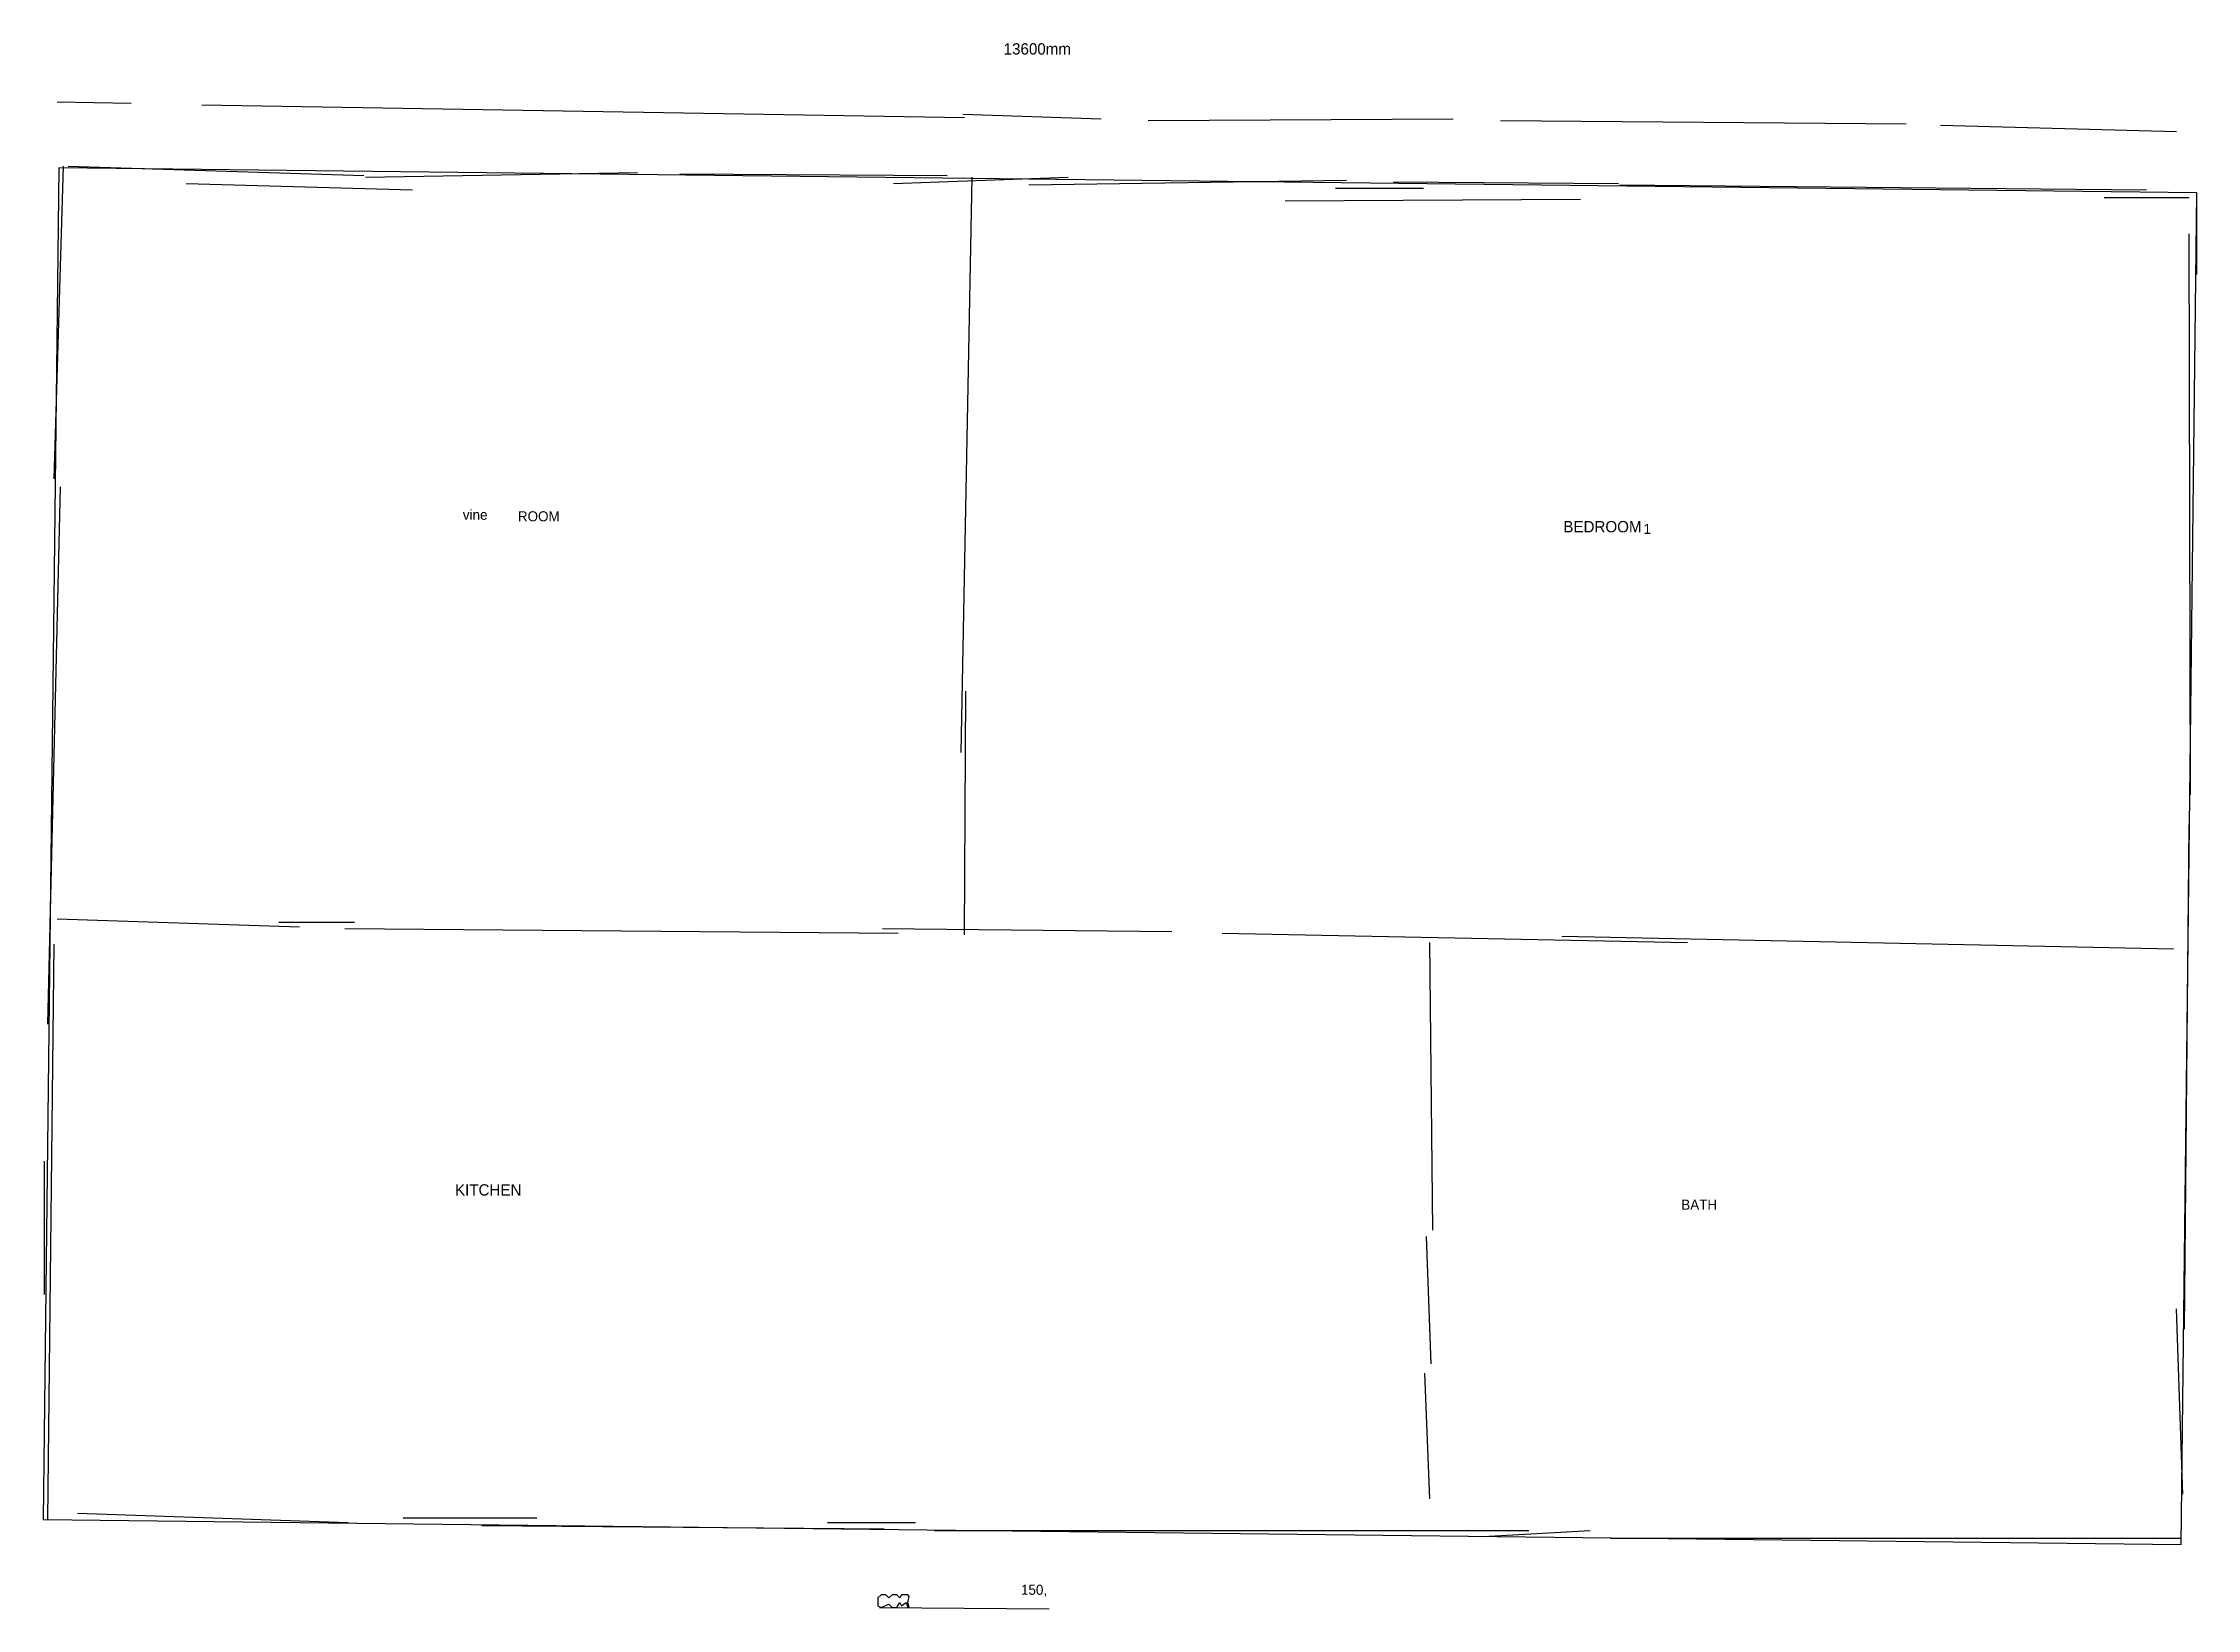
# Model space of a CAD drawing. Header units: metres. Extents: x 116 to 1486, y -1030 to -34.
import ezdxf

# ---------------------------------------------------------------- set-up
doc = ezdxf.new("R2010")
doc.units = ezdxf.units.M
for name, color, linetype in [('DIMENSIONS', 3, 'Continuous'), ('GEOMETRY', 7, 'Continuous'), ('TEXT', 4, 'Continuous'), ('UNCERTAIN', 1, 'Continuous')]:
    doc.layers.add(name, color=color, linetype=linetype)

msp = doc.modelspace()

# ---------------------------------------------------------------- linework, layer by layer
at = {"layer": 'GEOMETRY'}
for p, q in [((125, -71), (172, -72)), ((217, -73), (702, -81)), ((701, -79), (789, -82)), ((819, -83), (1013, -82)), ((1043, -83), (1301, -85)), ((1323, -86), (1473, -90)), ((123, -311), (129, -112)), ((132, -112), (320, -118)), ((207, -123), (351, -127)), ((321, -119), (494, -116)), ((521, -117), (691, -118)), ((657, -123), (768, -119)), ((700, -485), (707, -119)), ((743, -124), (945, -121)), ((975, -122), (1118, -123)), ((906, -134), (1094, -133)), ((938, -126), (994, -126)), ((1119, -124), (1454, -127)), ((1427, -132), (1481, -132)), ((1486, -181), (1486, -129)), ((1482, -512), (1481, -155)), ((119, -658), (127, -316)), ((702, -601), (703, -446)), ((1478, -852), (1481, -531)), ((125, -591), (279, -596)), ((266, -593), (314, -593)), ((308, -597), (660, -600)), ((650, -597), (834, -599)), ((866, -600), (1162, -606)), ((1082, -602), (1471, -610)), ((119, -973), (123, -607)), ((1000, -789), (998, -606)), ((117, -830), (117, -745)), ((999, -874), (996, -793)), ((1477, -957), (1473, -839)), ((998, -960), (995, -880)), ((138, -969), (310, -975)), ((345, -972), (430, -972)), ((395, -977), (651, -979)), ((615, -975), (671, -975)), ((683, -980), (1061, -980)), ((1032, -984), (1100, -980)), ((1113, -985), (1476, -985)), ((648, -1029), (756, -1030))]:
    msp.add_line(p, q, dxfattribs=at)
for points in [[(126, -113), (116, -973), (1476, -989), (1486, -129)], [(647, -1023), (647, -1028), (649, -1029), (654, -1027), (656, -1029), (659, -1029), (661, -1026), (662, -1028), (665, -1026), (666, -1029), (667, -1029), (666, -1026), (667, -1022), (666, -1021), (662, -1021), (661, -1023), (659, -1021), (656, -1021), (654, -1023), (652, -1021), (649, -1021)]]:
    msp.add_lwpolyline(points, close=True, dxfattribs=at)

# ---------------------------------------------------------------- texts
at = {"layer": 'DIMENSIONS'}
for s, height, p in [('13600mm', 7.2, (727, -41)), ('1', 6.4, (1134, -346))]:
    msp.add_text(s, height=height, dxfattribs=at).set_placement(p)
at = {"layer": 'TEXT'}
for s, height, p in [('ROOM', 6.4, (418, -338)), ('KITCHEN', 7.2, (378, -767))]:
    msp.add_text(s, height=height, dxfattribs=at).set_placement(p)
at = {"layer": 'UNCERTAIN'}
for s, height, p in [('vine', 6.4, (383, -337)), ('BEDROOM', 7.2, (1083, -345)), ('BATH', 6.4, (1158, -776)), ('150,', 6.4, (738, -1021))]:
    msp.add_text(s, height=height, dxfattribs=at).set_placement(p)

doc.saveas('drawing.dxf')
